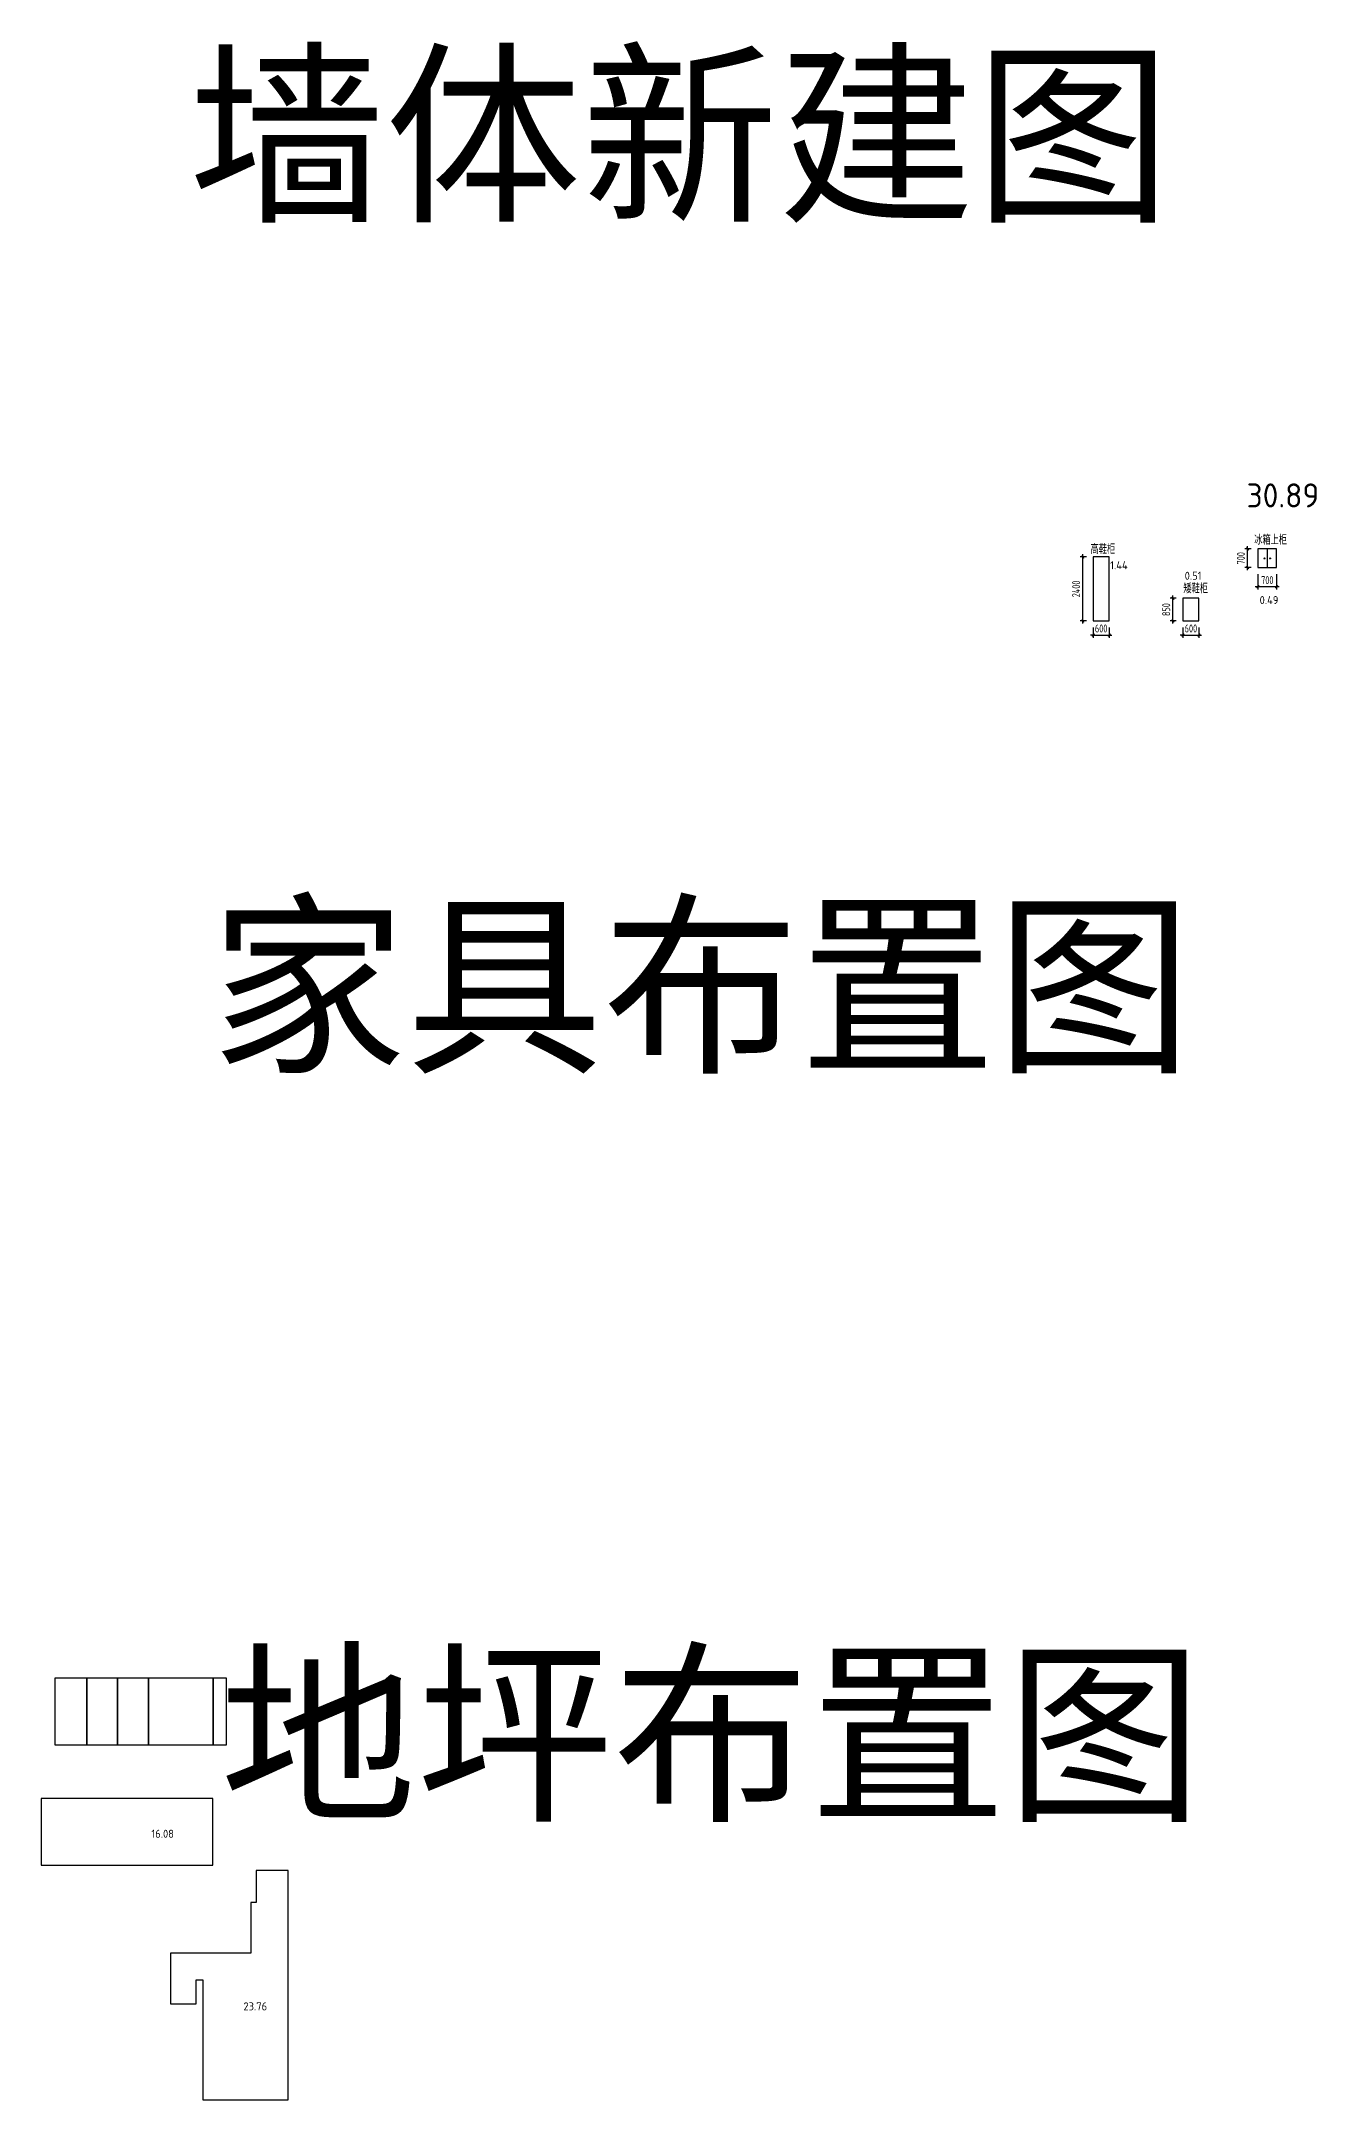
# Model space of a CAD drawing. Header units: millimetres. Extents: x -133666 to 880576, y -269375 to 86941.
# Drawn here: x 38227 to 86046, y -134217 to -57046 of the extents above; entities that cross this region are included whole.
import ezdxf

# ---------------------------------------------------------------- set-up
doc = ezdxf.new("R2010")
doc.units = ezdxf.units.MM
doc.header["$LTSCALE"] = 1000
doc.layers.get('0').update_dxf_attribs({"linetype": 'CONTINUOUS'})
doc.layers.get('Defpoints').update_dxf_attribs({"color": 6, "linetype": 'CONTINUOUS'})
for name, color, linetype in [('C-顶面设备（风口、换气扇、投影仪）', 7, 'CONTINUOUS'), ('DIM', 3, 'CONTINUOUS'), ('PUB_TEXT', 7, 'CONTINUOUS'), ('WALL', 2, 'CONTINUOUS'), ('ZZ001-PC 轮廓', 30, 'CONTINUOUS')]:
    doc.layers.add(name, color=color, linetype=linetype)
doc.layers.add('S-ANNO-REVS', color=1, linetype='CONTINUOUS', true_color=0xff0000, plot=False)
doc.styles.get("Standard").update_dxf_attribs({"font": 'tssdeng.shx', "bigfont": 'tssdchn.shx'})
doc.styles.add('ZZ', font='tssdeng.shx', dxfattribs={"width": 0.7, "bigfont": 'tssdchn.shx'})
doc.styles.add('黑体', font='simhei.ttf')
doc.dimstyles.new('TSSD_100_100', dxfattribs={"dimtxt": 300, "dimasz": 100, "dimexe": 100, "dimexo": 250, "dimgap": 100, "dimtad": 1, "dimdec": 0, "dimzin": 0, "dimdsep": 46, "dimtxsty": 'ZZ', "dimblk": 'ARCHTICK', "dimcen": 0, "dimdle": 100, "dimclrd": 256, "dimclrt": 7, "dimadec": 0, "dimazin": 0, "dimtfac": 1, "dimtdec": 0, "dimtix": 1, "dimtmove": 2, "dimatfit": 3, "dimfxl": 0, "dimtolj": 1, "dimtzin": 0, "dimarcsym": 0})

# ---------------------------------------------------------------- blocks, each defined once
blk = doc.blocks.new('_ArchTick')
at = {"color": 0, "linetype": 'ByBlock', "const_width": 0.4}
blk.add_lwpolyline([(-0.5, -0.5), (0.5, 0.5)], dxfattribs=at)
blk = doc.blocks.new('*D248')
at = {"layer": 'Defpoints', "color": 0}
for p in [(77661, -78779), (78261, -78779), (78261, -79311)]:
    blk.add_point(p, dxfattribs=at)
at = {"layer": 'DIM', "lineweight": -2}
for p, q in [((77661, -79311), (77561, -79311)), ((77661, -79311), (78261, -79311)), ((78261, -79311), (78361, -79311))]:
    blk.add_line(p, q, dxfattribs=at)
at = {"layer": 'DIM', "color": 0, "lineweight": -2}
for p, q in [((77661, -79029), (77661, -79411)), ((78261, -79029), (78261, -79411))]:
    blk.add_line(p, q, dxfattribs=at)
at = {"layer": 'DIM', "lineweight": -2, "xscale": 100, "yscale": 100, "zscale": 100}
blk.add_blockref('_ArchTick', (77661, -79311), dxfattribs=at)
at = {"layer": 'DIM', "lineweight": -2, "xscale": 100, "yscale": 100, "zscale": 100, "rotation": 180}
blk.add_blockref('_ArchTick', (78261, -79311), dxfattribs=at)
at = {"layer": 'DIM', "color": 7, "insert": (77961, -79061), "char_height": 300, "attachment_point": 5, "style": 'ZZ'}
blk.add_mtext('\\A1;600', dxfattribs=at)
blk = doc.blocks.new('*D249')
at = {"layer": 'Defpoints', "color": 0}
for p in [(77273, -76379), (77661, -76379), (77661, -78779)]:
    blk.add_point(p, dxfattribs=at)
at = {"layer": 'DIM', "color": 0, "lineweight": -2}
for p, q in [((77411, -76379), (77173, -76379)), ((77411, -78779), (77173, -78779))]:
    blk.add_line(p, q, dxfattribs=at)
at = {"layer": 'DIM', "lineweight": -2}
blk.add_line((77273, -78879), (77273, -76279), dxfattribs=at)
at = {"layer": 'DIM', "lineweight": -2, "xscale": 100, "yscale": 100, "zscale": 100}
for p, rotation in [((77273, -76379), 90), ((77273, -78779), 270)]:
    blk.add_blockref('_ArchTick', p, dxfattribs=dict(at, rotation=rotation))
at = {"layer": 'DIM', "color": 7, "insert": (77023, -77579), "char_height": 300, "attachment_point": 5, "rotation": 90, "style": 'ZZ'}
blk.add_mtext('\\A1;2400', dxfattribs=at)
blk = doc.blocks.new('*D250')
at = {"layer": 'Defpoints', "color": 0}
for p in [(81026, -78779), (81626, -78779), (81626, -79311)]:
    blk.add_point(p, dxfattribs=at)
at = {"layer": 'DIM', "lineweight": -2}
for p, q in [((81026, -79311), (80926, -79311)), ((81026, -79311), (81626, -79311)), ((81626, -79311), (81726, -79311))]:
    blk.add_line(p, q, dxfattribs=at)
at = {"layer": 'DIM', "color": 0, "lineweight": -2}
for p, q in [((81026, -79029), (81026, -79411)), ((81626, -79029), (81626, -79411))]:
    blk.add_line(p, q, dxfattribs=at)
at = {"layer": 'DIM', "lineweight": -2, "xscale": 100, "yscale": 100, "zscale": 100}
blk.add_blockref('_ArchTick', (81026, -79311), dxfattribs=at)
at = {"layer": 'DIM', "lineweight": -2, "xscale": 100, "yscale": 100, "zscale": 100, "rotation": 180}
blk.add_blockref('_ArchTick', (81626, -79311), dxfattribs=at)
at = {"layer": 'DIM', "color": 7, "insert": (81326, -79061), "char_height": 300, "attachment_point": 5, "style": 'ZZ'}
blk.add_mtext('\\A1;600', dxfattribs=at)
blk = doc.blocks.new('*D251')
at = {"layer": 'Defpoints', "color": 0}
for p in [(80649, -77929), (81026, -77929), (81026, -78779)]:
    blk.add_point(p, dxfattribs=at)
at = {"layer": 'DIM', "color": 0, "lineweight": -2}
for p, q in [((80776, -77929), (80549, -77929)), ((80776, -78779), (80549, -78779))]:
    blk.add_line(p, q, dxfattribs=at)
at = {"layer": 'DIM', "lineweight": -2}
blk.add_line((80649, -78879), (80649, -77829), dxfattribs=at)
at = {"layer": 'DIM', "lineweight": -2, "xscale": 100, "yscale": 100, "zscale": 100}
for p, rotation in [((80649, -77929), 90), ((80649, -78779), 270)]:
    blk.add_blockref('_ArchTick', p, dxfattribs=dict(at, rotation=rotation))
at = {"layer": 'DIM', "color": 7, "insert": (80399, -78354), "char_height": 300, "attachment_point": 5, "rotation": 90, "style": 'ZZ'}
blk.add_mtext('\\A1;850', dxfattribs=at)
blk = doc.blocks.new('*D253')
at = {"layer": 'Defpoints', "color": 0}
for p in [(83839, -76779), (84539, -76779), (83839, -77499)]:
    blk.add_point(p, dxfattribs=at)
at = {"layer": 'DIM', "color": 0, "lineweight": -2}
for p, q in [((83839, -77029), (83839, -77599)), ((84539, -77029), (84539, -77599))]:
    blk.add_line(p, q, dxfattribs=at)
at = {"layer": 'DIM', "lineweight": -2}
blk.add_line((84639, -77499), (83739, -77499), dxfattribs=at)
at = {"layer": 'DIM', "lineweight": -2, "xscale": 100, "yscale": 100, "zscale": 100, "rotation": 180}
blk.add_blockref('_ArchTick', (83839, -77499), dxfattribs=at)
at = {"layer": 'DIM', "lineweight": -2, "xscale": 100, "yscale": 100, "zscale": 100}
blk.add_blockref('_ArchTick', (84539, -77499), dxfattribs=at)
at = {"layer": 'DIM', "color": 7, "insert": (84189, -77249), "char_height": 300, "attachment_point": 5, "style": 'ZZ'}
blk.add_mtext('\\A1;700', dxfattribs=at)
blk = doc.blocks.new('*D254')
at = {"layer": 'Defpoints', "color": 0}
for p in [(83448, -76079), (83831, -76079), (83831, -76779)]:
    blk.add_point(p, dxfattribs=at)
at = {"layer": 'DIM', "color": 0, "lineweight": -2}
for p, q in [((83581, -76079), (83348, -76079)), ((83581, -76779), (83348, -76779))]:
    blk.add_line(p, q, dxfattribs=at)
at = {"layer": 'DIM', "lineweight": -2}
blk.add_line((83448, -76879), (83448, -75979), dxfattribs=at)
at = {"layer": 'DIM', "lineweight": -2, "xscale": 100, "yscale": 100, "zscale": 100}
for p, rotation in [((83448, -76079), 90), ((83448, -76779), 270)]:
    blk.add_blockref('_ArchTick', p, dxfattribs=dict(at, rotation=rotation))
at = {"layer": 'DIM', "color": 7, "insert": (83198, -76429), "char_height": 300, "attachment_point": 5, "rotation": 90, "style": 'ZZ'}
blk.add_mtext('\\A1;700', dxfattribs=at)

msp = doc.modelspace()

# ---------------------------------------------------------------- linework, layer by layer
at = {"layer": 'C-顶面设备（风口、换气扇、投影仪）'}
for points in [[(38743.1, -120907.5), (39943.1, -120907.5), (39943.1, -118407.5), (38743.1, -118407.5)], [(39943.1, -120907.5), (41093.1, -120907.5), (41093.1, -118407.5), (39943.1, -118407.5)], [(41093.1, -120907.5), (42253.1, -120907.5), (42253.1, -118407.5), (41093.1, -118407.5)], [(42253.1, -120907.5), (44673.1, -120907.5), (44673.1, -118407.5), (42253.1, -118407.5)], [(44673.1, -120907.5), (45173.1, -120907.5), (45173.1, -118407.5), (44673.1, -118407.5)], [(38226.8, -122925), (38226.8, -125425), (44656.8, -125425), (44656.8, -122925)]]:
    msp.add_lwpolyline(points, close=True, dxfattribs=at)
at = {"layer": 'WALL'}
msp.add_line((84188.8, -76078.8), (84188.8, -76778.8), dxfattribs=at)
for points in [[(77661.4, -78778.8), (78261.4, -78778.8), (78261.4, -76378.8), (77661.4, -76378.8)], [(83838.8, -76778.8), (84538.8, -76778.8), (84538.8, -76078.8), (83838.8, -76078.8)], [(81025.9, -78778.8), (81625.9, -78778.8), (81625.9, -77928.8), (81025.9, -77928.8)]]:
    msp.add_lwpolyline(points, close=True, dxfattribs=at)
for centre in [(84083.4, -76436.1), (84294.2, -76436.1)]:
    msp.add_circle(centre, 20, dxfattribs=at)
at = {"layer": 'ZZ001-PC 轮廓'}
msp.add_lwpolyline([(46280.7, -126817.5), (46080.7, -126817.5), (46080.7, -128717.5), (43080.7, -128717.5), (43080.7, -130617.5), (44030.7, -130617.5), (44030.7, -129717.5), (44280.7, -129717.5), (44280.7, -134217.5), (47480.7, -134217.5), (47480.7, -125617.5), (46280.7, -125617.5)], close=True, dxfattribs=at)

# ---------------------------------------------------------------- texts
at = {"layer": 'C-顶面设备（风口、换气扇、投影仪）'}
msp.add_text('16.08', height=300, dxfattribs=at).set_placement((42358.4, -124392.7))
at = {"layer": 'PUB_TEXT', "style": '黑体'}
for s, p in [('墙体新建图', (43750.5, -63263.9)), ('家具布置图', (44545.1, -95152.4)), ('地坪布置图', (44928.3, -123207.7))]:
    msp.add_text(s, height=5401.42, dxfattribs=at).set_placement(p)
at = {"layer": 'PUB_TEXT', "width": 0.7}
for s, p in [('冰箱上柜', (83699.2, -75918.7)), ('高鞋柜', (77565.5, -76266.5)), ('矮鞋柜', (81044.2, -77741.7))]:
    msp.add_text(s, height=337.59, dxfattribs=at).set_placement(p)
at = {"layer": 'S-ANNO-REVS'}
for s, height, p in [('30.89', 900, (83412.2, -74523.6)), ('1.44', 300, (78298.8, -76840.3)), ('0.51', 300, (81091.4, -77234.5)), ('0.49', 300, (83899.9, -78147.8))]:
    msp.add_text(s, height=height, dxfattribs=at).set_placement(p)
at = {"layer": 'ZZ001-PC 轮廓'}
msp.add_text('23.76', height=300, dxfattribs=at).set_placement((45808.9, -130864.2))

# ---------------------------------------------------------------- dimensions: what is measured, and where the dimension line sits
at = {"layer": 'DIM'}
for base, p1, p2, picture, middle in [((77272.7, -76378.8), (77661.4, -78778.8), (77661.4, -76378.8), '*D249', (77022.7, -77578.8)), ((83448.1, -76078.8), (83831.3, -76778.8), (83831.3, -76078.8), '*D254', (83198.1, -76428.8)), ((80649.2, -77928.8), (81025.9, -78778.8), (81025.9, -77928.8), '*D251', (80399.2, -78353.8))]:
    dim = msp.add_linear_dim(base=base, p1=p1, p2=p2, angle=90, dimstyle='TSSD_100_100', dxfattribs=at)
    dim.commit()
    dim.dimension.update_dxf_attribs({"geometry": picture, "text_midpoint": middle})
for base, p1, p2, picture, middle in [((83838.8, -77498.7), (84538.8, -76778.8), (83838.8, -76778.8), '*D253', (84188.8, -77248.7)), ((78261.4, -79310.6), (77661.4, -78778.8), (78261.4, -78778.8), '*D248', (77961.4, -79060.6)), ((81625.9, -79310.6), (81025.9, -78778.8), (81625.9, -78778.8), '*D250', (81325.9, -79060.6))]:
    dim = msp.add_linear_dim(base=base, p1=p1, p2=p2, dimstyle='TSSD_100_100', dxfattribs=at)
    dim.commit()
    dim.dimension.update_dxf_attribs({"geometry": picture, "text_midpoint": middle})

doc.saveas('drawing.dxf')
